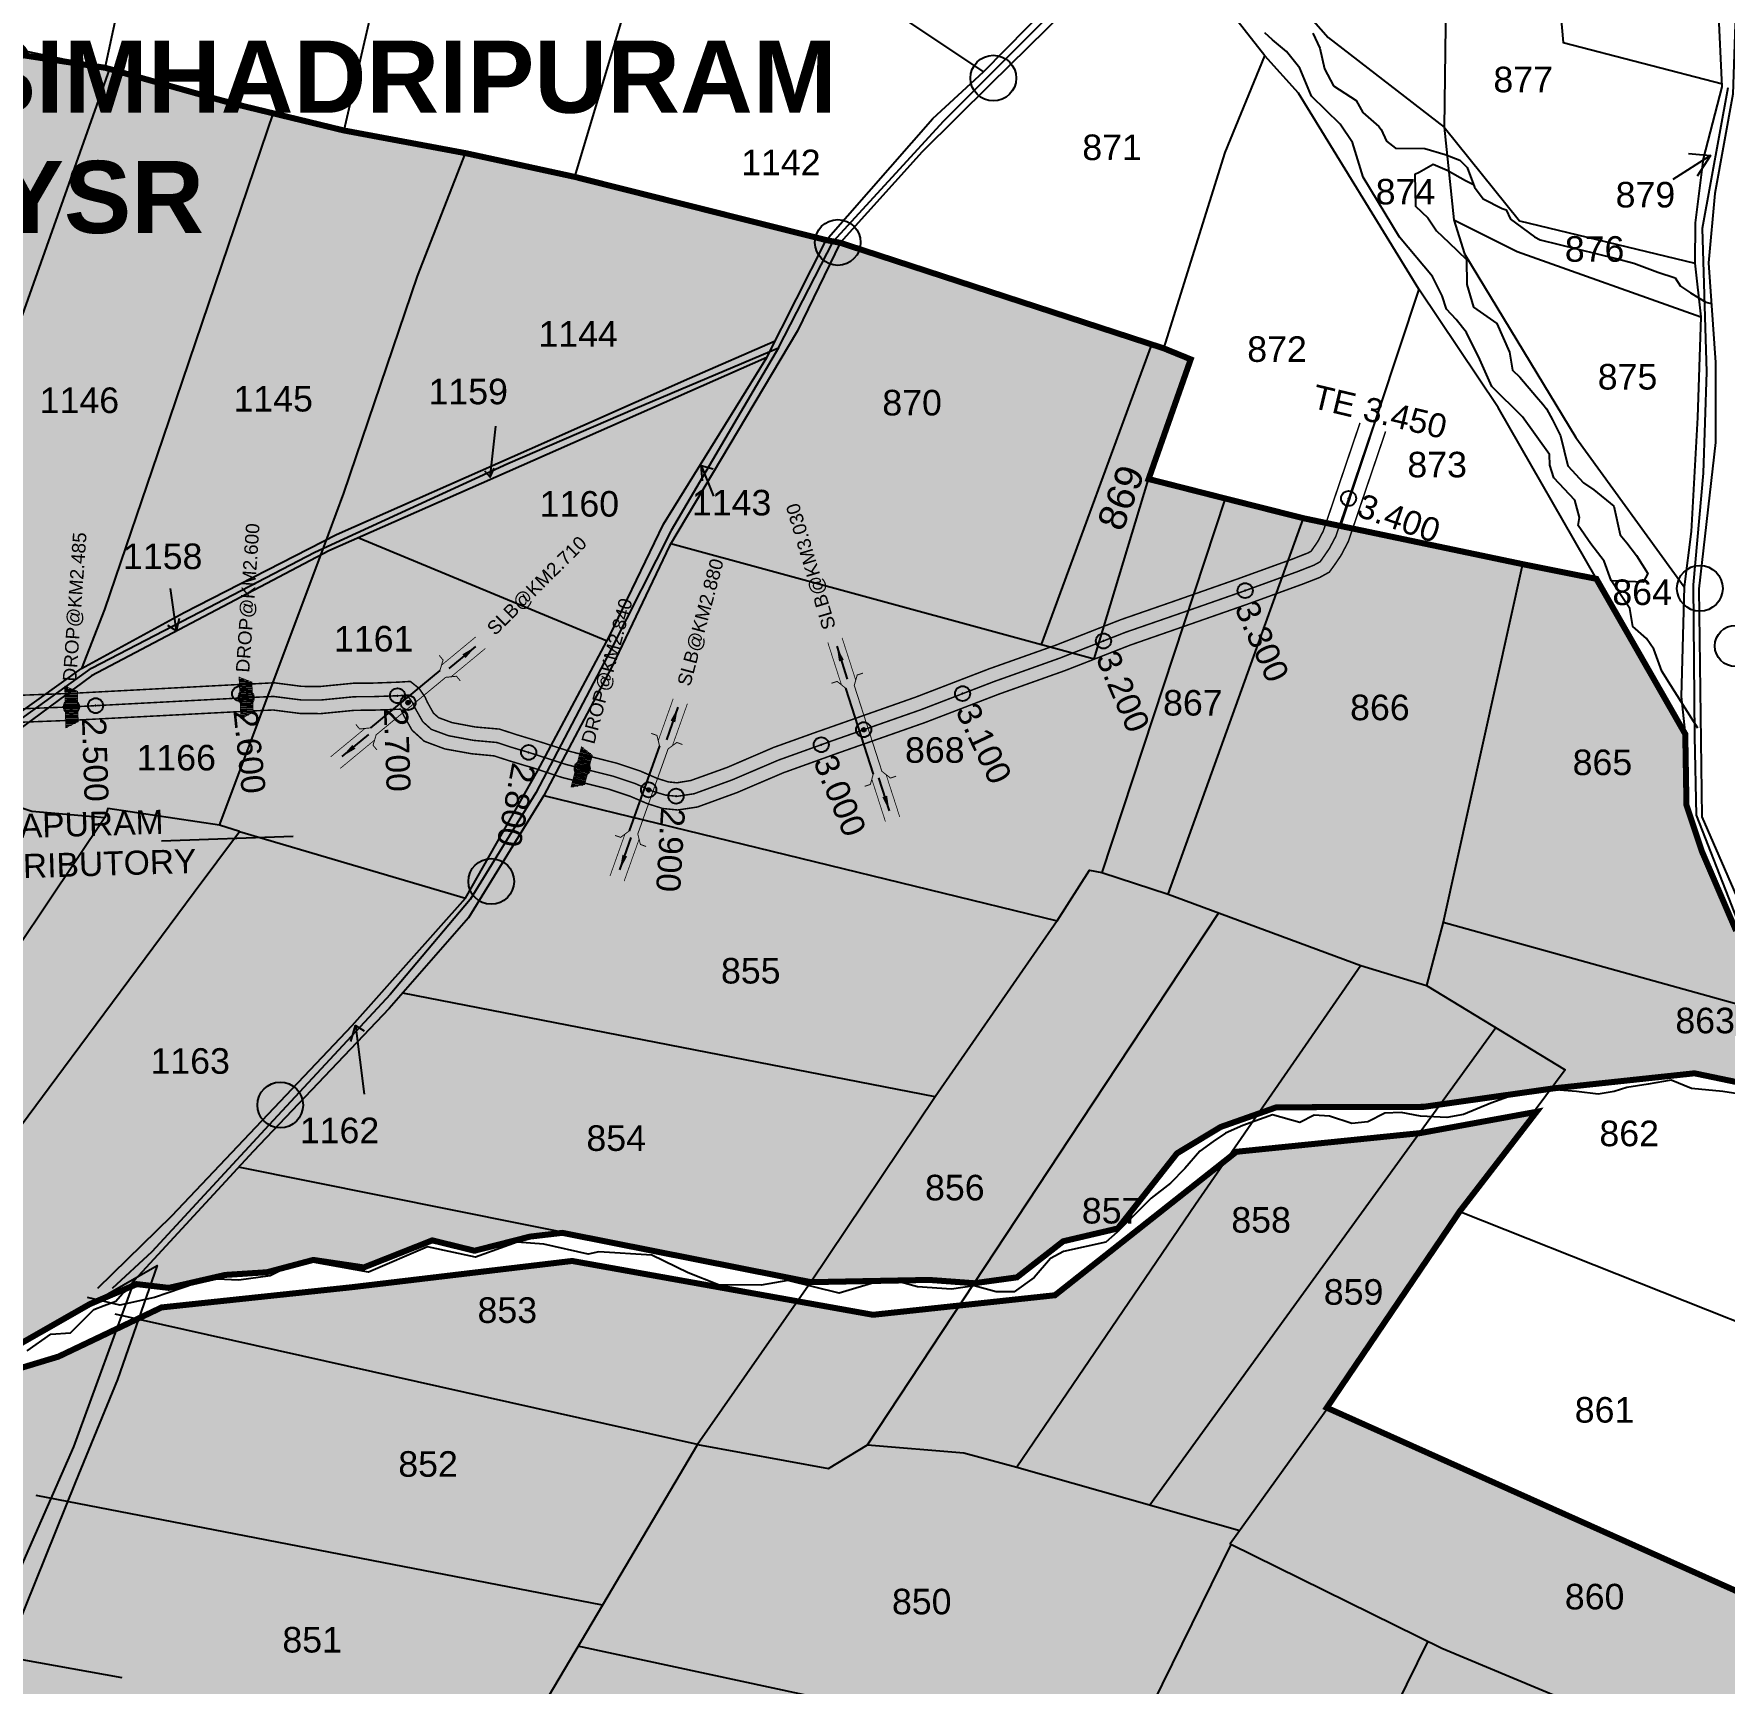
# Model space of a CAD drawing. Header units: millimetres. Extents: x 191342 to 235284, y 1600297 to 1616674.
# Drawn here: x 196787 to 197911, y 1607233 to 1608330 of the extents above; entities that cross this region are included whole.
import ezdxf
from ezdxf.enums import TextEntityAlignment as Align

# ---------------------------------------------------------------- set-up
doc = ezdxf.new("R2010")
doc.units = ezdxf.units.MM
doc.header["$LTSCALE"] = 15
doc.header["$PDMODE"] = 32
doc.header["$PDSIZE"] = 10
doc.linetypes.add('ACAD_ISO02W100', pattern=[15, 12, -3])
doc.linetypes.add('HIDDEN2', pattern=[0.1875, 0.125, -0.0625])
for name, color, linetype in [('BOUNDRY STONES', 240, 'Continuous'), ('CANAL1', 7, 'Continuous'), ('CSMark', 72, 'Continuous'), ('PAPER SIZE', 5, 'Continuous'), ('PLOTS', 7, 'Continuous'), ('PLOTS NO', 7, 'Continuous'), ('ROADS', 1, 'Continuous'), ('STREAMS', 4, 'Continuous'), ('STRUCTURE', 5, 'Continuous'), ('TEXT', 1, 'Continuous'), ('text2', 7, 'Continuous'), ('WUA-10', 3, 'Continuous')]:
    doc.layers.add(name, color=color, linetype=linetype)
doc.styles.get("Standard").update_dxf_attribs({"font": 'arial.ttf'})
doc.dimstyles.get("Standard").update_dxf_attribs({"dimtxt": 0.18, "dimasz": 0.18, "dimexe": 0.18, "dimexo": 0.0625, "dimgap": 0.09, "dimtad": 0, "dimtih": 1, "dimtoh": 1, "dimdec": 4, "dimzin": 0, "dimdsep": 46, "dimtxsty": 'Standard', "dimcen": 0.09, "dimadec": 0, "dimazin": 0, "dimtfac": 1, "dimtdec": 4, "dimtofl": 0, "dimtmove": 0, "dimatfit": 3, "dimfxl": 1, "dimtolj": 1, "dimtzin": 0, "dimarcsym": 0})

# ---------------------------------------------------------------- blocks, each defined once
blk = doc.blocks.new('DROP')
h = blk.add_hatch()
h.set_pattern_fill('ANSI31', color=1, scale=10, angle=45)
h.set_pattern_definition([(90, (-324.4107, -25.7687), (-1.25, 0), [])])
h.paths.add_polyline_path([(-9.9, -4.3), (-13.8, 4.1), (13.8, 4.1), (10.2, -4.3)])
at = {"layer": 'STRUCTURE', "color": 5, "const_width": 0.49}
blk.add_lwpolyline([(-9.9, -4.3), (-13.8, 4.1), (13.8, 4.1), (10.2, -4.3), (-9.9, -4.3)], dxfattribs=at)
at = {"layer": 'STRUCTURE', "color": 5}
blk.add_circle((0, 0), 1.33, dxfattribs=at)
blk = doc.blocks.new('SLB')
at = {"layer": 'STRUCTURE'}
h = blk.add_hatch(dxfattribs=at)
h.set_pattern_fill('DOTS', color=6, scale=20, angle=320.3722, style=0)
h.set_pattern_definition([(320.372247934, (-159.4327, -72.9564), (1.2786241598, 0.5641323054), [0, -1.25])])
h.paths.add_polyline_path([(769699.5, 1706871.1), (769699.5, 1706861.1), (769729.1, 1706861.1), (769732.1, 1706863.1), (769792.1, 1706863.1), (769795.1, 1706861.1), (769824.7, 1706861.1), (769824.7, 1706871.1), (769795.1, 1706871.1), (769792.1, 1706869.1), (769732.1, 1706869.1), (769729.1, 1706871.1)])
at = {"layer": 'STRUCTURE', "color": 6, "linetype": 'ACAD_ISO02W100', "ltscale": 0.5, "const_width": 0.5}
for points in [[(769699.5, 1706871.1), (769729.1, 1706871.1)], [(769795.1, 1706871.1), (769824.7, 1706871.1)], [(769699.5, 1706861.1), (769729.1, 1706861.1)], [(769795.1, 1706861.1), (769824.7, 1706861.1)]]:
    blk.add_lwpolyline(points, dxfattribs=at)
at = {"layer": 'STRUCTURE', "color": 6, "const_width": 0.628}
for points in [[(769726.1, 1706877.1), (769726.1, 1706873.1), (769732.1, 1706869.1), (769792.1, 1706869.1), (769798.1, 1706873.1), (769798.1, 1706877.1)], [(769726.1, 1706855.1), (769726.1, 1706859.1), (769732.1, 1706863.1), (769792.1, 1706863.1), (769798.1, 1706859.1), (769798.1, 1706855.1)]]:
    blk.add_lwpolyline(points, dxfattribs=at)
at = {"layer": 'STRUCTURE', "color": 6}
blk.add_lwpolyline([(769732.1, 1706863.1), (769792.1, 1706863.1)], dxfattribs=at)
blk.add_lwpolyline([(769732.1, 1706863.1), (769792.1, 1706863.1)], dxfattribs=at)
at = {"layer": 'STRUCTURE', "color": 0}
blk.add_circle((769762.1, 1706866.1), 1.24, dxfattribs=at)
for points in [[(769703.8, 1706866), (769726.7, 1706866)], [(769818.6, 1706865.8), (769795.7, 1706865.8)]]:
    blk.add_leader(points, dimstyle='Standard', override={"dimasz": 10, "dimgap": 0.09, "dimtad": 0}, dxfattribs=at)

msp = doc.modelspace()

# ---------------------------------------------------------------- hatches: boundary and pattern name
at = {"layer": 'PLOTS NO', "true_color": 0xa953a0}
h = msp.add_hatch(dxfattribs=at)
h.set_pattern_fill('ANSI31', color=215)
h.set_pattern_definition([(45, (0, 0), (-0.088388347648, 0.088388347648), [])])
h.paths.add_polyline_path([(195545.1, 1607619), (195528.8, 1607582.2), (195578.9, 1607570.3), (195661.8, 1607551.2), (195698.9, 1607542.6), (195780.8, 1607523.3), (195795.6, 1607573.2), (195890, 1607547.4), (195938.9, 1607532.3), (195987.8, 1607517.2), (196044.5, 1607460.6), (196107.5, 1607448.4), (196115.8, 1607456.1), (196119.7, 1607458.8), (196123.6, 1607461.5), (196208.4, 1607498.6), (196289.8, 1607496.1), (196336.7, 1607483), (196345.1, 1607475.6), (196349.2, 1607462), (196369.2, 1607453.9), (196450.7, 1607458.5), (196476.9, 1607464.3), (196525.3, 1607475), (196603.3, 1607457.1), (196681.4, 1607439.1), (196764.2, 1607450.7), (196824.3, 1607485), (196855.6, 1607498.3), (196876.8, 1607495.8), (196914.3, 1607504.4), (196942.1, 1607506.2), (196973, 1607514.4), (197006.6, 1607509.4), (197052.1, 1607527.4), (197080.2, 1607520.5), (197117.1, 1607529.9), (197138.6, 1607532.4), (197303.9, 1607499.6), (197382.5, 1607501.1), (197412.5, 1607498.9), (197440.9, 1607502.8), (197471.7, 1607526.8), (197508, 1607535.3), (197547.4, 1607585.3), (197576.4, 1607602.8), (197613.5, 1607615.9), (197711.4, 1607616.2), (197798, 1607628.5), (197891.5, 1607638.5), (197939.5, 1607628.5), (197931.7, 1607674.7), (197930.2, 1607681.9), (197919.2, 1607733.3), (197896.5, 1607786), (197886.2, 1607816.9), (197885.4, 1607864.1), (197826.3, 1607967.3), (197777.2, 1607977.1), (197631.6, 1608007.6), (197579.3, 1608020.8), (197528.5, 1608033.7), (197556.5, 1608113.3), (197538.6, 1608120.6), (197530.6, 1608123.2), (197323.4, 1608190.8), (197314.1, 1608192.6), (197147, 1608234.6), (197074.3, 1608250.4), (196993.3, 1608265.5), (196918.2, 1608283.7), (196834.5, 1608307.2), (196753.3, 1608319.6), (196735, 1608320.1), (196663.8, 1608260.9), (196559.4, 1608193), (196476.6, 1608178.2), (196441.4, 1608175.2), (196312.1, 1608082.7), (196277.9, 1608055.4), (196254.1, 1608030.6), (196128.3, 1607974.1), (196105.2, 1607942.6), (195957.4, 1607853.8), (195950.2, 1607849.9), (195909.9, 1607827.9), (195844.3, 1607784.7), (195778.6, 1607741.5), (195734.9, 1607718.2), (195582.9, 1607636.9)])
at = {"layer": 'PLOTS NO', "true_color": 0x105689}
h = msp.add_hatch(color=146, dxfattribs=at)
h.dxf.hatch_style = 1
h.paths.add_polyline_path([(195425.9, 1607605.5), (195528.8, 1607582.2), (195780.8, 1607523.3), (195795.6, 1607573.2), (195890, 1607547.4), (195987.8, 1607517.2), (196044.4, 1607456.8), (196107.5, 1607448.4), (196157, 1607439.5), (196177.6, 1607424.9), (196155.7, 1607329.1), (196168.9, 1607318.7), (196166.1, 1607292.3), (196147.5, 1607220.1), (196146.9, 1607150), (196150.2, 1607149), (196164.7, 1607144.6), (196265.3, 1607114.4), (196275.5, 1607145.4), (196296.4, 1607208), (196295.8, 1607260.3), (196305.2, 1607306.2), (196272.5, 1607312.5), (196283.9, 1607361.9), (196310.4, 1607406.6), (196362.5, 1607453.6), (196400.6, 1607433.4), (196485.6, 1607454.8), (196551.7, 1607448.9), (196606.8, 1607430.5), (196720.9, 1607425.1), (196803.5, 1607450.1), (196872.1, 1607482.8), (196998.2, 1607496.2), (197145.1, 1607513.7), (197345.2, 1607477.9), (197466.2, 1607490.9), (197586.9, 1607586.3), (197708.9, 1607598.7), (197786.5, 1607612.9), (197735.5, 1607546.8), (197647, 1607416.1), (198001.8, 1607257.3), (198022.7, 1607134.8), (198028.3, 1607164.4), (198124.6, 1607148.4), (198160.8, 1607144.9), (198178.3, 1607100.5), (198228.3, 1607055.7), (198237.4, 1607041.4), (198217.8, 1607019), (198193, 1607011.4), (198178.3, 1606978), (198157.3, 1606959.9), (198118.6, 1606912), (198062.8, 1606912.1), (197644.8, 1606872.9), (197626.5, 1606880.8), (197525.7, 1606663.1), (197254.3, 1606767.2), (197236.3, 1606710.7), (197213, 1606659.8), (197006.4, 1606825.5), (196912.7, 1606884.2), (196876.9, 1606916.2), (196740.2, 1606727), (196649.8, 1606610.4), (196571, 1606505.9), (196552.9, 1606481.1), (196551.5, 1606477.5), (196385.3, 1606524.5), (196380.5, 1606507.5), (196382.5, 1606496.2), (196370.6, 1606486.9), (196264.5, 1606512.6), (196170.4, 1606544.7), (196117.7, 1606585.9), (196087.8, 1606613.1), (196042.3, 1606639.7), (196004.7, 1606667.1), (195986.5, 1606670.1), (195975.4, 1606667.9), (195966.4, 1606665), (195954, 1606659.3), (195939.6, 1606651.5), (195923.7, 1606642.5), (195901.9, 1606667.1), (195885.9, 1606679.1), (195932.4, 1606801.6), (195964.4, 1606918), (195912.5, 1606915), (195912.2, 1606953.6), (195842.6, 1606972.9), (195776.6, 1607002.7), (195752.8, 1607013.5), (195663.1, 1607045.6), (195692.2, 1607167.9), (195566.6, 1607194.3), (195551.5, 1607197.5), (195547.8, 1607187.4), (195462.6, 1607209.5), (195340.1, 1607242.2), (195384.5, 1607370.9), (195393.9, 1607425), (195406, 1607489.2)])

# ---------------------------------------------------------------- linework, layer by layer
at = {"layer": 'BOUNDRY STONES', "color": 1}
msp.add_lwpolyline([(196768, 1607250.6), (196845.7, 1607236.7)], dxfattribs=at)
for centre, radius in [((197425.2, 1608300.3), 15.2), ((197321.8, 1608191), 15.2), ((197895.1, 1607961), 15.2), ((197918.8, 1607922.7), 13.7), ((197091.3, 1607766.1), 15.2), ((196951, 1607617.4), 15.2)]:
    msp.add_circle(centre, radius, dxfattribs=at)
at = {"layer": 'CANAL1', "color": 200, "const_width": 1}
for points in [[(196742.8, 1607870.6), (196813.7, 1607873.3), (196925.2, 1607879.1), (196928.7, 1607879.3), (196946.2, 1607880.1), (196964.2, 1607877.8), (196978, 1607877.7), (197000.5, 1607879.9), (197013.2, 1607880), (197030.1, 1607880.6), (197031, 1607880.7), (197031.5, 1607879.9), (197032.7, 1607877.2), (197038.7, 1607866.6), (197046.8, 1607859.3), (197060.5, 1607854.2), (197078.3, 1607851), (197093.2, 1607849.6), (197102.7, 1607846.5), (197113.6, 1607843.2), (197118.5, 1607841.8), (197138.5, 1607835.2), (197169.4, 1607827.5), (197183.8, 1607822.7), (197195.2, 1607817.8), (197205.4, 1607814.6), (197215.3, 1607813.6), (197228.5, 1607815.6), (197254.8, 1607825.2), (197285.7, 1607838.4), (197313.8, 1607848.5), (197320.4, 1607850.9), (197379.9, 1607871.8), (197428.8, 1607890.6), (197472.9, 1607906.3), (197516.4, 1607923.3), (197550.3, 1607935.1), (197593.8, 1607950.3), (197630.9, 1607963.8), (197642.2, 1607968.2), (197648.7, 1607971.8), (197652.3, 1607976.8), (197656.4, 1607982.8), (197661.3, 1607992.1), (197671.9, 1608023.5), (197686.1, 1608065.3)], [(196743.4, 1607888.6), (196812.9, 1607891.2), (196924.3, 1607897.1), (196927.8, 1607897.2), (196946.9, 1607898.2), (196965.4, 1607895.8), (196977.2, 1607895.7), (196999.6, 1607897.9), (197012.8, 1607898), (197029.2, 1607898.6), (197037.5, 1607899.1), (197043.4, 1607894.4), (197047.3, 1607888.7), (197048.8, 1607885.3), (197052.9, 1607878), (197056.3, 1607875), (197065.3, 1607871.7), (197080.7, 1607868.8), (197096.8, 1607867.4), (197108.1, 1607863.7), (197118.7, 1607860.5), (197123.9, 1607858.9), (197143.5, 1607852.6), (197174.5, 1607844.8), (197190.2, 1607839.6), (197201.5, 1607834.7), (197209, 1607832.3), (197214.8, 1607831.7), (197224, 1607833.2), (197248.2, 1607841.9), (197279.1, 1607855.2), (197307.8, 1607865.5), (197314.4, 1607867.8), (197373.7, 1607888.7), (197422.5, 1607907.5), (197466.5, 1607923.1), (197510.1, 1607940.2), (197544.4, 1607952.1), (197587.8, 1607967.3), (197624.5, 1607980.6), (197634.6, 1607984.6), (197636.5, 1607985.6), (197637.6, 1607987.2), (197641, 1607992.1), (197644.7, 1607999.2), (197654.9, 1608029.2), (197669.1, 1608071.1)]]:
    msp.add_lwpolyline(points, dxfattribs=at)
at = {"layer": 'CANAL1', "color": 1, "linetype": 'HIDDEN2', "ltscale": 4, "const_width": 1}
msp.add_lwpolyline([(196743.1, 1607879.6), (196813.3, 1607882.2), (196924.8, 1607888.1), (196928.3, 1607888.3), (196946.6, 1607889.1), (196964.8, 1607886.8), (196977.6, 1607886.7), (197000.1, 1607888.9), (197013, 1607889), (197029.6, 1607889.6), (197034.6, 1607889.9), (197036.7, 1607888.2), (197039.4, 1607884.3), (197040.7, 1607881.3), (197045.8, 1607872.3), (197051.5, 1607867.2), (197062.9, 1607863), (197079.5, 1607859.9), (197095, 1607858.5), (197105.4, 1607855.1), (197116.2, 1607851.9), (197121.2, 1607850.3), (197141, 1607843.9), (197171.9, 1607836.2), (197187, 1607831.2), (197198.3, 1607826.2), (197207.2, 1607823.5), (197215, 1607822.7), (197226.2, 1607824.4), (197251.5, 1607833.6), (197282.4, 1607846.8), (197310.8, 1607857), (197317.4, 1607859.4), (197376.8, 1607880.2), (197425.7, 1607899), (197469.7, 1607914.7), (197513.2, 1607931.8), (197547.3, 1607943.6), (197590.8, 1607958.8), (197627.7, 1607972.2), (197638.4, 1607976.4), (197642.6, 1607978.7), (197644.9, 1607982), (197648.7, 1607987.5), (197653, 1607995.6), (197663.4, 1608026.4), (197677.6, 1608068.2)], dxfattribs=at)
at = {"layer": 'PLOTS'}
for points in [[(197968.2, 1608712.5), (197940.6, 1608676.7), (197938.5, 1608620.6), (197873.4, 1608526.1), (197880.3, 1608479.3), (197888, 1608434.6), (197895.6, 1608404.2), (197918.7, 1608342.6), (197917.1, 1608289.7), (197905.1, 1608223.6), (197900.9, 1608177.5), (197905.4, 1608111.3), (197905.6, 1608057.9), (197894.5, 1607960.7), (197896.4, 1607809), (197928.7, 1607734.7), (197953.3, 1607610), (197977.8, 1607503.3), (197983.4, 1607490.7), (197990.8, 1607442.1), (198012.4, 1607309.8), (198016.8, 1607274.5), (198031.7, 1607132.4)], [(196963.5, 1608620.8), (197058.1, 1608545.7), (196993.3, 1608265.5), (196834.5, 1608307.2)], [(196420.7, 1608029.2), (196640.7, 1607967.1), (196761, 1608322.7), (196834.5, 1608307.2), (196899.8, 1608609.7)], [(197639.6, 1608546.3), (197619.4, 1608484.4), (197571.7, 1608414.2), (197537, 1608387.5), (197498.2, 1608370), (197423.2, 1608296), (197377.9, 1608251.3), (197323.4, 1608190.8), (197295, 1608132.2), (197209.8, 1607989.3), (197171.7, 1607909.3), (197126.2, 1607823.3), (197076.3, 1607741.9), (197023.5, 1607681.7), (196932.9, 1607586.5), (196848.5, 1607494.9)], [(197147, 1608234.6), (197209.7, 1608443.9), (197142, 1608490.3), (197058.1, 1608545.7)], [(197728.2, 1608503.1), (197725.1, 1608267.7), (197731.5, 1608206.1), (197773.5, 1608185.1), (197895.7, 1608141.6)], [(197855.7, 1608510.3), (197864.1, 1608505.4), (197875.4, 1608470.3), (197882.3, 1608404.9), (197907.3, 1608346.4), (197909.7, 1608294.5), (197897.3, 1608246.6), (197892, 1608204.1), (197891.7, 1608177.2), (197895.7, 1608141.6), (197893.6, 1608074.7), (197889.3, 1607998.9), (197884.7, 1607962.1), (197882.7, 1607889.1), (197885.4, 1607864.1), (197886.2, 1607816.9), (197896.5, 1607786), (197919.2, 1607733.3)], [(197764.1, 1608488.3), (197758.3, 1608451), (197794, 1608439.7), (197804.1, 1608323.9), (197910.2, 1608296.4)], [(196829.7, 1607495.6), (196878.8, 1607543.8), (196998.8, 1607670.2), (197074.1, 1607755), (197122.1, 1607839.4), (197169.9, 1607929.1), (197205.8, 1608003.6), (197274.7, 1608114.5), (197314.1, 1608192.6), (197384.9, 1608273.4), (197418.7, 1608304.5), (197492.1, 1608379.1), (197544.2, 1608413.5), (197569.3, 1608434.8)], [(197209.7, 1608443.9), (197418.7, 1608304.5)], [(197571.7, 1608414.2), (197647.8, 1608327.3), (197725.1, 1608267.7), (197775.1, 1608205.5), (197891.7, 1608177.2)], [(197885.4, 1607864.1), (197826.3, 1607967.3), (197760.9, 1608081.3), (197708.3, 1608160), (197628.2, 1608290.2), (197605.9, 1608315.2), (197567, 1608364.7), (197537, 1608387.5)], [(197323.4, 1608190.8), (197538.6, 1608120.6), (197579.4, 1608250.8), (197605.9, 1608315.2)], [(196837.4, 1608306.4), (196667, 1607826.4), (196588.3, 1607831.7), (196627.5, 1607970.8)], [(196946.4, 1608277.8), (196872.8, 1608060.8), (196834.2, 1607947), (196818.8, 1607907.8)], [(196993.3, 1608265.5), (197074.3, 1608250.4), (197147, 1608234.6), (197314.1, 1608192.6)], [(196910.5, 1607803.5), (196977.9, 1607983.1), (196993.3, 1608024.2), (197042.3, 1608168.6), (197074.3, 1608250.4)], [(197731.5, 1608206.1), (197738.6, 1608183.4), (197812.6, 1608061.3), (197884.7, 1607962.1)], [(197708.3, 1608160), (197655.6, 1608001.5)], [(196667, 1607826.4), (196725.5, 1607820), (196760.7, 1607866.2), (196818.8, 1607907.8), (196887.1, 1607945), (196988.3, 1607996.7), (197116.8, 1608053.6), (197223.2, 1608100.8), (197280.2, 1608125.5)], [(197457.2, 1607923.7), (197530.6, 1608123.2)], [(197538.6, 1608120.6), (197556.5, 1608113.3), (197528.5, 1608033.7), (197655.6, 1608001.5), (197826.3, 1607967.3)], [(197274.7, 1608114.5), (197084.9, 1608030.8), (196983.4, 1607986), (196825.4, 1607902.9), (196763.8, 1607857.4), (196740.6, 1607827.6), (196725.4, 1607814.9), (196644.2, 1607762.7), (196555.2, 1607692.9), (196474.1, 1607616.8), (196416.5, 1607557.2), (196345.1, 1607475.6), (196349.2, 1607462), (196391.4, 1607443)], [(197210.7, 1607990.8), (197492.4, 1607914.1), (197528.5, 1608033.7)], [(197579.3, 1608020.8), (197497.3, 1607772.1), (197541.4, 1607757.6), (197669.7, 1607710.1), (197713.4, 1607696.9)], [(197541.4, 1607757.6), (197631.6, 1608007.6)], [(197003.2, 1607994.7), (197168.4, 1607926.2)], [(197777.2, 1607977.1), (197724.4, 1607738.9), (197930.2, 1607681.9)], [(196524.5, 1607453.5), (196623.2, 1607620.4), (196710.6, 1607768.3), (196740.6, 1607827.6), (196785.7, 1607812.8), (196834.4, 1607808.6), (196738.5, 1607665.9), (196589.3, 1607435.9)], [(197126.2, 1607823.3), (197467.7, 1607739.9), (197489.1, 1607773.5), (197497.3, 1607772.1)], [(196704.5, 1607504.1), (196806.9, 1607641.9), (196893.8, 1607758.9), (196923.8, 1607799.2), (196910.5, 1607803.5), (196836.3, 1607814.7), (196834.4, 1607808.6)], [(196923.8, 1607799.2), (197074.1, 1607755)], [(197467.7, 1607739.9), (197386.6, 1607622.9), (197032.5, 1607691.9)], [(197341.5, 1607391.4), (197483.5, 1607606.5), (197575, 1607745.1)], [(197724.4, 1607738.9), (197713.4, 1607696.9), (197805.6, 1607640.9), (197735.5, 1607546.7), (197974.4, 1607451.8)], [(197669.7, 1607710.1), (197559.6, 1607551.2), (197440.8, 1607376.6)], [(197529.3, 1607351.5), (197759.5, 1607668.9)], [(197386.6, 1607622.9), (197303.9, 1607499.6), (196923.3, 1607576.1)], [(197735.5, 1607546.7), (197648.2, 1607416.5), (198001.8, 1607257.3)], [(196560.6, 1607159.3), (196670.7, 1607130), (196728.8, 1607200.7), (196770.7, 1607292.1), (196813.8, 1607390), (196854.8, 1607502.3)], [(196764.2, 1607450.7), (196801.3, 1607471.8), (196824.3, 1607485), (196869.2, 1607510.6), (196842.7, 1607434.8), (196814.8, 1607366.9), (196768, 1607250.6)], [(197303.9, 1607499.6), (197228.5, 1607391.6), (196841.3, 1607478.4)], [(197648.2, 1607416.5), (197582.8, 1607325.5), (197723.4, 1607256.3), (197817.9, 1607216.7), (198022.7, 1607134.8)], [(197228.5, 1607391.6), (197165.3, 1607284.9), (196788.6, 1607357.8)], [(197228.5, 1607391.6), (197315.6, 1607375.7), (197341.5, 1607391.4), (197405.7, 1607386), (197440.8, 1607376.6), (197589.2, 1607334.5)], [(197511.7, 1607179.5), (197583.4, 1607325.2)], [(197165.3, 1607284.9), (197089.4, 1607157)], [(197433.2, 1607034.9), (197511.7, 1607179.5), (197149, 1607257.5)], [(197714.1, 1607260.9), (197544.1, 1606915.6)]]:
    msp.add_lwpolyline(points, dxfattribs=at)
at = {"layer": 'PLOTS NO'}
for points in [[(197902.1, 1608248.9), (197877.2, 1608232.9)], [(197887.5, 1608250.1), (197902.1, 1608248.9), (197893.4, 1608235)], [(197090.5, 1608035), (197094.3, 1608068.9)], [(197086.8, 1608039.1), (197090.5, 1608035), (197093.2, 1608040.9)], [(197231.8, 1608032.4), (197231, 1608042.6), (197239, 1608040.5)], [(197231, 1608042.6), (197239.2, 1608022.2)], [(196882.1, 1607932.8), (196878.1, 1607961)], [(196876, 1607936.5), (196882.1, 1607932.8), (196884.1, 1607941.2)], [(196998, 1607659.7), (197001, 1607670.3), (197006.7, 1607666.8)], [(197001, 1607670.3), (197006.9, 1607624.7)]]:
    msp.add_lwpolyline(points, dxfattribs=at)
at = {"layer": 'ROADS'}
for points in [[(196308.2, 1607433.3), (196344.6, 1607483.5), (196440.1, 1607588.6), (196531.5, 1607682.1), (196626.2, 1607756.4), (196728.1, 1607819.4), (196763.2, 1607863.2), (196825.4, 1607907.9), (196897.8, 1607945.3), (196973.9, 1607985.1), (197028.9, 1608010.4), (197102.3, 1608044.1), (197187.1, 1608080.6), (197282.4, 1608121), (197318.8, 1608191.6), (197392.2, 1608271.8), (197477, 1608356.8), (197510.4, 1608383.8), (197569.2, 1608423.8), (197613, 1608491.5), (197635.7, 1608557.4), (197645.2, 1608671.7), (197649.5, 1608723.8), (197667.5, 1608767.7)], [(197913.8, 1608293.8), (197896.6, 1608200.4), (197899.6, 1608105), (197897.4, 1608037.6), (197890.7, 1607963.4), (197891.5, 1607862.4), (197892.6, 1607810.2), (197923.7, 1607730.7)], [(197282.4, 1608121), (197210.9, 1607999.4), (197171.2, 1607920.9), (197121, 1607825.1), (197077.3, 1607754.1), (197024, 1607691), (196940.8, 1607601.1), (196865.5, 1607519.7), (196839.1, 1607495.3)]]:
    msp.add_lwpolyline(points, dxfattribs=at)
at = {"layer": 'STREAMS'}
for points in [[(197893.7, 1607868), (197875.8, 1607896.5), (197869.8, 1607906), (197864.4, 1607920.6), (197859.6, 1607927.7), (197850.6, 1607935.7), (197848.5, 1607947.7), (197836.1, 1607966.2), (197831.4, 1607979), (197822.7, 1607990.5), (197814.2, 1608002.8), (197815, 1608008.2), (197811.9, 1608019.7), (197798, 1608034.4), (197795.3, 1608043), (197795, 1608050), (197777.2, 1608075), (197756.8, 1608095.3), (197748.7, 1608113.1), (197739.9, 1608131.2), (197733.1, 1608139.7), (197726.6, 1608146.6), (197723.7, 1608155.6), (197717.3, 1608168.4), (197695.4, 1608194.6), (197671.1, 1608234.4), (197664.1, 1608257.4), (197656, 1608269.6), (197636.8, 1608288.3), (197629, 1608306.9), (197620.1, 1608318.1), (197611, 1608325.7), (197605.9, 1608330.5)], [(197637.7, 1608330.3), (197642.3, 1608320.2), (197645.4, 1608306.5), (197651.5, 1608295.1), (197666.6, 1608285.5), (197670.9, 1608277.4), (197681.7, 1608268.2), (197683.1, 1608266.2), (197686.7, 1608258.3), (197692.6, 1608253.8), (197712.2, 1608253.6), (197725.8, 1608249.5), (197735.4, 1608245.8), (197740.3, 1608240.8), (197745.2, 1608227.8), (197750.9, 1608220.1), (197763.6, 1608213.5), (197766.2, 1608212.7), (197769.2, 1608206.6), (197785.1, 1608194.7), (197789, 1608192.8), (197839.5, 1608180.4), (197851.3, 1608177.3), (197867.1, 1608171.3), (197878.7, 1608167.5), (197882.2, 1608162), (197888.9, 1608157.6), (197899, 1608151.4), (197902.7, 1608150.5)], [(197744.2, 1608229.6), (197739.2, 1608231.9), (197727, 1608238.8), (197717.7, 1608242.9), (197708.4, 1608237.5), (197705.6, 1608236.3), (197706.1, 1608215.1), (197714.3, 1608207.3), (197719.9, 1608198.8), (197728.2, 1608191), (197739.8, 1608179.8), (197740.1, 1608163.1), (197744.5, 1608147.9), (197760, 1608137.2), (197768.5, 1608118), (197770.6, 1608106), (197775.3, 1608101.4), (197786.5, 1608088.4), (197790.7, 1608083.4), (197793.1, 1608080.3), (197797, 1608073), (197802.4, 1608062.5), (197807.3, 1608042.4), (197817.7, 1608031.1), (197824.5, 1608026.6), (197837.9, 1608015.7), (197842, 1607996.6), (197846.5, 1607991.2), (197852.9, 1607982.8), (197860.6, 1607970.8), (197857.4, 1607965.2), (197836.9, 1607966)], [(197923.3, 1607624.4), (197910.3, 1607626.3), (197889.6, 1607628.3), (197876.1, 1607634), (197860.8, 1607631.3), (197846.5, 1607629), (197838.1, 1607626.5), (197827.4, 1607624.6), (197813.1, 1607626.3), (197799, 1607627.4), (197790.7, 1607626.2), (197771, 1607624), (197756.1, 1607618.6), (197737.9, 1607611), (197726.9, 1607609.2), (197709.3, 1607610), (197696.4, 1607612.4), (197685.6, 1607612), (197674.2, 1607606.3), (197663.7, 1607605.2), (197648.7, 1607610), (197638.7, 1607610.7), (197629, 1607605.7), (197610.8, 1607610.8), (197591.1, 1607603.7), (197579.7, 1607598.6), (197571.5, 1607593.1), (197562.5, 1607586.8), (197552.6, 1607575.3), (197543.1, 1607565.4), (197530.2, 1607555.5), (197507.5, 1607532.9), (197500, 1607526.1), (197471.9, 1607520), (197463.3, 1607515.4), (197452.3, 1607502.8), (197439, 1607493.2), (197427.2, 1607493.2), (197412.5, 1607497.1), (197397.4, 1607494.9), (197374.8, 1607496.6), (197363.5, 1607499.6), (197348.6, 1607500), (197322.8, 1607492.3), (197288.6, 1607500.8), (197270.9, 1607497.5), (197242.5, 1607497.9), (197222.2, 1607505.7), (197198.1, 1607517.5), (197162.9, 1607519.8), (197155.7, 1607518.3), (197126.4, 1607524.8), (197108.6, 1607526.1), (197080.8, 1607516.3), (197048.9, 1607523.2), (197009.7, 1607506.3), (196972.7, 1607512.9), (196953.2, 1607508.3), (196944.2, 1607503.8), (196923.4, 1607501), (196909.1, 1607501.6), (196894.7, 1607498.7), (196867.4, 1607489.3), (196844.2, 1607484.4), (196822.9, 1607489.3)], [(196782.6, 1607453.9), (196798.5, 1607465.1), (196811.4, 1607465.8), (196819.5, 1607473.9), (196827, 1607481.5), (196833.9, 1607484.1), (196841.7, 1607487), (196846, 1607492.1), (196852.6, 1607496.4)]]:
    msp.add_lwpolyline(points, dxfattribs=at)
at = {"layer": 'text2', "color": 2, "linetype": 'Continuous'}
for p in [(197661.5, 1608020.8), (197592.7, 1607959.5), (197498.5, 1607926), (197029, 1607889.6), (197404.8, 1607891), (196828.2, 1607883), (197214.2, 1607822.8)]:
    msp.add_point(p, dxfattribs=at)
at = {"layer": 'text2', "color": 3}
for p in [(196924, 1607891, 37), (196812.1, 1607882.2), (196928.3, 1607888.3), (197036, 1607885, 35), (197339, 1607867, 30), (197310.8, 1607857), (197116.2, 1607851.9), (197151.8, 1607841.2), (197196, 1607827, 32)]:
    msp.add_point(p, dxfattribs=at)
at = {"layer": 'WUA-10', "color": 15, "const_width": 4}
for points in [[(197919.2, 1607733.3), (197896.5, 1607786), (197886.2, 1607816.9), (197885.4, 1607864.1), (197826.3, 1607967.3), (197777.2, 1607977.1), (197631.6, 1608007.6), (197579.3, 1608020.8), (197528.5, 1608033.7), (197556.5, 1608113.3), (197538.6, 1608120.6), (197530.6, 1608123.2), (197323.4, 1608190.8), (197314.1, 1608192.6), (197147, 1608234.6), (197074.3, 1608250.4), (196993.3, 1608265.5), (196918.2, 1608283.7), (196834.5, 1608307.2), (196753.3, 1608319.6)], [(196764.2, 1607450.7), (196824.3, 1607485), (196855.6, 1607498.3), (196876.8, 1607495.8), (196914.3, 1607504.4), (196942.1, 1607506.2), (196973, 1607514.4), (197006.6, 1607509.4), (197052.1, 1607527.4), (197080.2, 1607520.5), (197117.1, 1607529.9), (197138.6, 1607532.4), (197303.9, 1607499.6), (197382.5, 1607501.1), (197412.5, 1607498.9), (197440.9, 1607502.8), (197471.7, 1607526.8), (197508, 1607535.3), (197547.4, 1607585.3), (197576.4, 1607602.8), (197613.5, 1607615.9), (197711.4, 1607616.2), (197798, 1607628.5), (197891.5, 1607638.5), (197939.5, 1607628.5)], [(196720.9, 1607425.1), (196803.5, 1607450.1), (196872.1, 1607482.8), (196998.2, 1607496.2), (197145.1, 1607513.7), (197345.2, 1607477.9), (197466.2, 1607490.9), (197586.9, 1607586.3), (197708.9, 1607598.7), (197786.5, 1607612.9), (197735.5, 1607546.8), (197647, 1607416.1), (198001.8, 1607257.3), (198022.7, 1607134.8)]]:
    msp.add_lwpolyline(points, dxfattribs=at)

# ---------------------------------------------------------------- block references
at = {"layer": 'STRUCTURE', "color": 0}
for p, rotation in [((-297284.2, 3413867.6, 35), 219.5820642291594), ((-1663271.8, 1817754.5, 30), 287.8383290500577), ((-1152085.9, 2906042.6, 32), 250.3794248818135)]:
    msp.add_blockref('SLB', p, dxfattribs=dict(at, rotation=rotation))
at = {"layer": 'text2', "color": 2, "linetype": 'Continuous'}
for p, rotation in [((196812.1, 1607882.2), 91.42509827128121), ((196928.3, 1607888.3), 92.55455892183986), ((197151.8, 1607841.2), 75.5011609973312)]:
    msp.add_blockref('DROP', p, dxfattribs=dict(at, rotation=rotation))

# ---------------------------------------------------------------- texts
at = {"layer": 'CSMark', "color": 1}
for s, rotation, p in [('TE 3.450', 346.6096, (197638.1, 1608089)), ('3.400', 340.7142, (197668.6, 1608016.9)), ('3.300', 293.7539, (197592.7, 1607951.4)), ('3.200', 293.3811, (197500.4, 1607918.1)), ('3.100', 295.3515, (197407, 1607883.2)), ('2.500', 271.8583, (196827.1, 1607875)), ('2.600', 275.8746, (196927.8, 1607880.2)), ('2.700', 271.9545, (197027.9, 1607881.6)), ('3.000', 292.3853, (197312.6, 1607849.1)), ('2.800', 259.0755, (197113.3, 1607844.3)), ('2.900', 266.4985, (197212.3, 1607814.9))]:
    msp.add_text(s, height=16, rotation=rotation, dxfattribs=at).set_placement(p, align=Align.MIDDLE_LEFT)
at = {"layer": 'PLOTS NO'}
for s, p in [('877', (197757.8, 1608290.9)), ('871', (197484.4, 1608245.8)), ('1142', (197257.5, 1608235.7)), ('874', (197679.5, 1608216.3)), ('879', (197839.1, 1608214.3)), ('876', (197805.3, 1608178.2)), ('1144', (197122.7, 1608121.7)), ('872', (197594.1, 1608111.6)), ('875', (197827.2, 1608093.2)), ('1159', (197049.6, 1608083.4)), ('1146', (196791, 1608077.6)), ('1145', (196919.9, 1608078.6)), ('870', (197351.4, 1608076)), ('873', (197700.6, 1608034.8)), ('1160', (197123.5, 1608008.7)), ('1143', (197224.8, 1608009.5)), ('1158', (196846.4, 1607973.8)), ('864', (197836.9, 1607949.9)), ('1161', (196986.7, 1607919)), ('867', (197538.1, 1607876.4)), ('866', (197662.5, 1607873.3)), ('868', (197366.5, 1607845)), ('1166', (196855.4, 1607839.9)), ('865', (197810.5, 1607836.8)), ('855', (197244.1, 1607698.2)), ('863', (197878.8, 1607665.1)), ('1163', (196864.7, 1607638.2)), ('1162', (196964, 1607592)), ('854', (197154.6, 1607586.9)), ('862', (197828.3, 1607590)), ('856', (197379.8, 1607554)), ('857', (197484.1, 1607538.6)), ('858', (197583.5, 1607532.5)), ('859', (197645, 1607484.6)), ('853', (197082.2, 1607472.5)), ('861', (197811.9, 1607406.2)), ('852', (197029.5, 1607370.2)), ('860', (197805.3, 1607282)), ('850', (197357.8, 1607278.7)), ('851', (196952.4, 1607253.3))]:
    msp.add_text(s, height=17, dxfattribs=at).set_placement(p)
msp.add_text('869', height=18.43, rotation=69.1724, dxfattribs=at).set_placement((197511, 1607998))
at = {"layer": 'STRUCTURE', "color": 5, "attachment_point": 1, "bg_fill": 1, "box_fill_scale": 1.1, "bg_fill_color": 7, "bg_fill_true_color": 16777215, "bg_fill_transparency": 0}
for s, insert, char_height, width, rotation in [('\\pxqc;SLB@KM3.030', (197313.7, 1607926.8), 9, 98.998, 106.6359), ('\\pxqc;DROP@KM2.485', (196806.3, 1607899.6), 9, 98.998, 85.9974), ('\\pxqc;DROP@KM2.600', (196921.4, 1607905.6), 9, 98.998, 85.9974), ('\\pxqc;SLB@KM2.710', (197083.2, 1607931.3), 9, 98.998, 44.6583), ('\\pxqc;SLB@KM2.880', (197213.3, 1607891.8), 9, 98.998, 75.0158), ('\\pxqc;DROP@KM2.840', (197151.1, 1607859.4), 9, 98.998, 75.0158), ('{\\C1;RAMAPURAM DISTRIBUTORY}', (196727.9, 1607809.4), 16, 233.066, 1.7377)]:
    msp.add_mtext(s, dxfattribs=dict(at, insert=insert, char_height=char_height, width=width, rotation=rotation))
at = {"layer": 'TEXT', "insert": (196393.7, 1608405.3), "char_height": 48, "width": 1161.681, "attachment_point": 1}
msp.add_mtext('{\\fArial|b1|i0|c0|p34;\\C1;VILLAGE NAME :\\C5; BALAPANUR\\C0;\\P\\pxql;\\C1;MANDAL : \\C5;SIMHADRIPURAM\\P\\C1;DISTRICT : \\C5;YSR}', dxfattribs=at)

# ---------------------------------------------------------------- leaders
at = {"layer": 'PAPER SIZE', "color": 1}
msp.add_leader([(196959.6, 1607795.9), (196872, 1607792.8)], dimstyle='Standard', override={"dimasz": 40, "dimgap": 0.09, "dimtad": 0, "dimtfill": 2, "dimtfillclr": 5}, dxfattribs=at)

doc.saveas('drawing.dxf')
